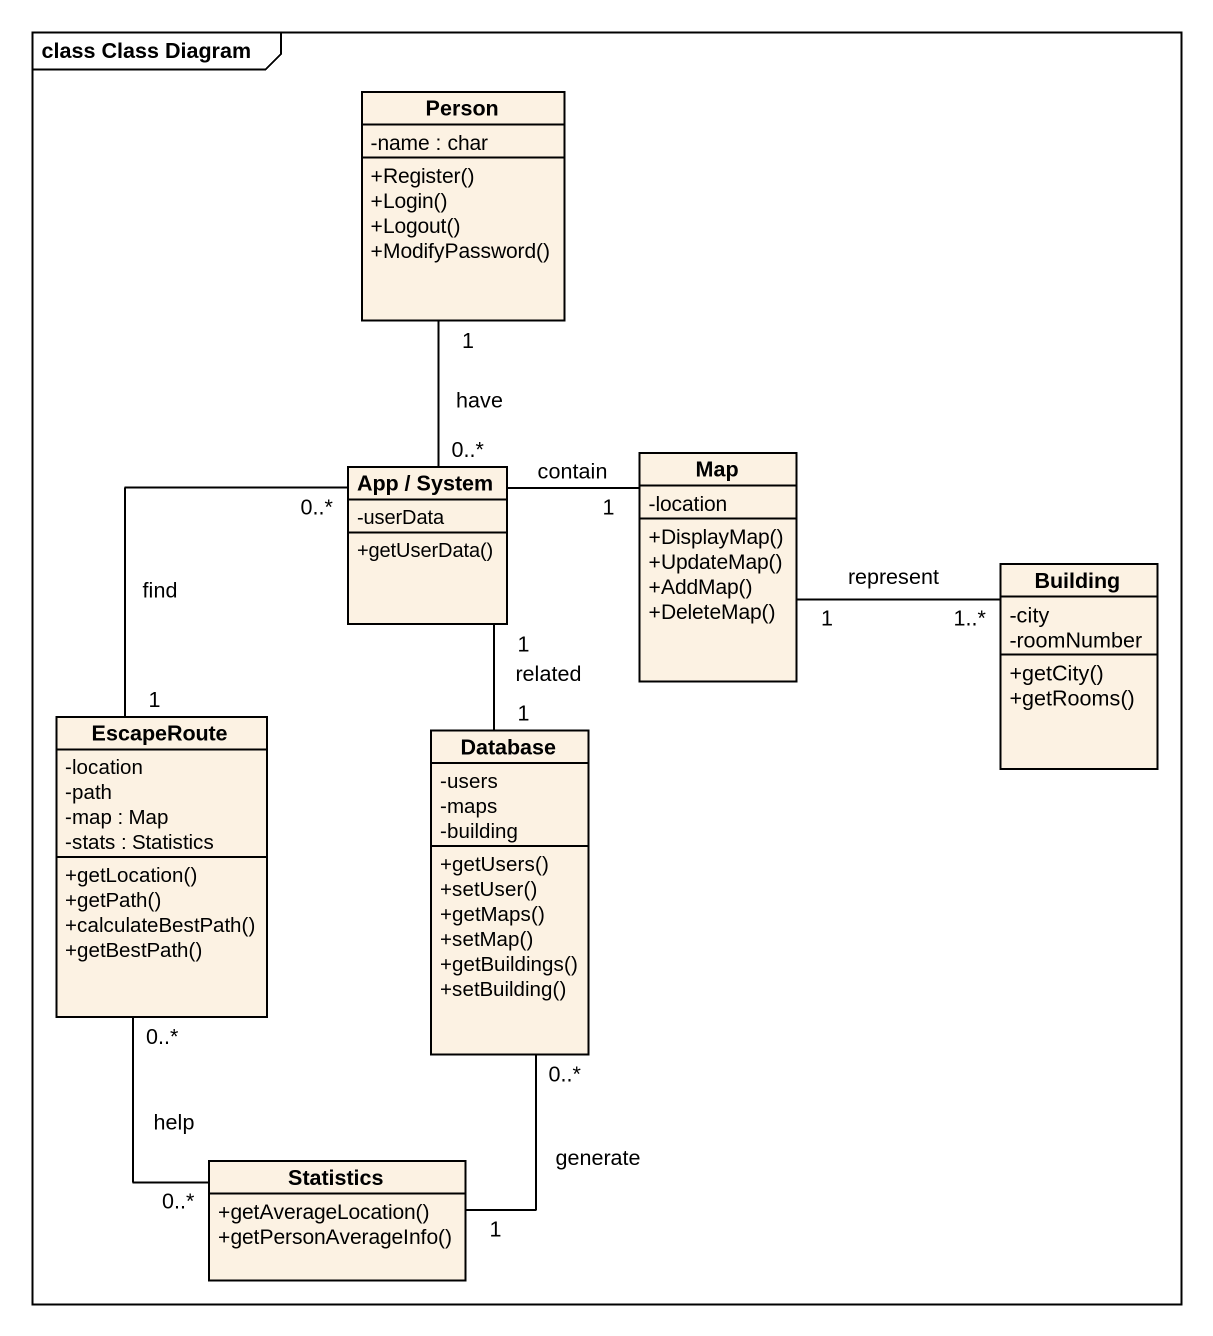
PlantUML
@startuml
mainframe class Class Diagram
hide circle
hide empty members
skinparam classAttributeIconSize 0
class "Person" as Person_ {
  -name : char
  +Register()
  +Login()
  +Logout()
  +ModifyPassword()
}
class "App / System" as App_System {
  -userData
  +getUserData()
}
class "Map" as Map_ {
  -location
  +DisplayMap()
  +UpdateMap()
  +AddMap()
  +DeleteMap()
}
class Building {
  -city
  -roomNumber
  +getCity()
  +getRooms()
}
class EscapeRoute {
  -location
  -path
  -map : Map
  -stats : Statistics
  +getLocation()
  +getPath()
  +calculateBestPath()
  +getBestPath()
}
class "Database" as Database_ {
  -users
  -maps
  -building
  +getUsers()
  +setUser()
  +getMaps()
  +setMap()
  +getBuildings()
  +setBuilding()
}
class Statistics {
  +getAverageLocation()
  +getPersonAverageInfo()
}
Person_ "1" -- "0..*" App_System : have
App_System -right- "1" Map_ : contain
App_System "0..*" -- "1" EscapeRoute : find
App_System "1" -- "1" Database_ : related
Map_ "1" -right- "1..*" Building : represent
EscapeRoute "0..*" -- "0..*" Statistics : help
Database_ "0..*" -- "1" Statistics : generate
@enduml
